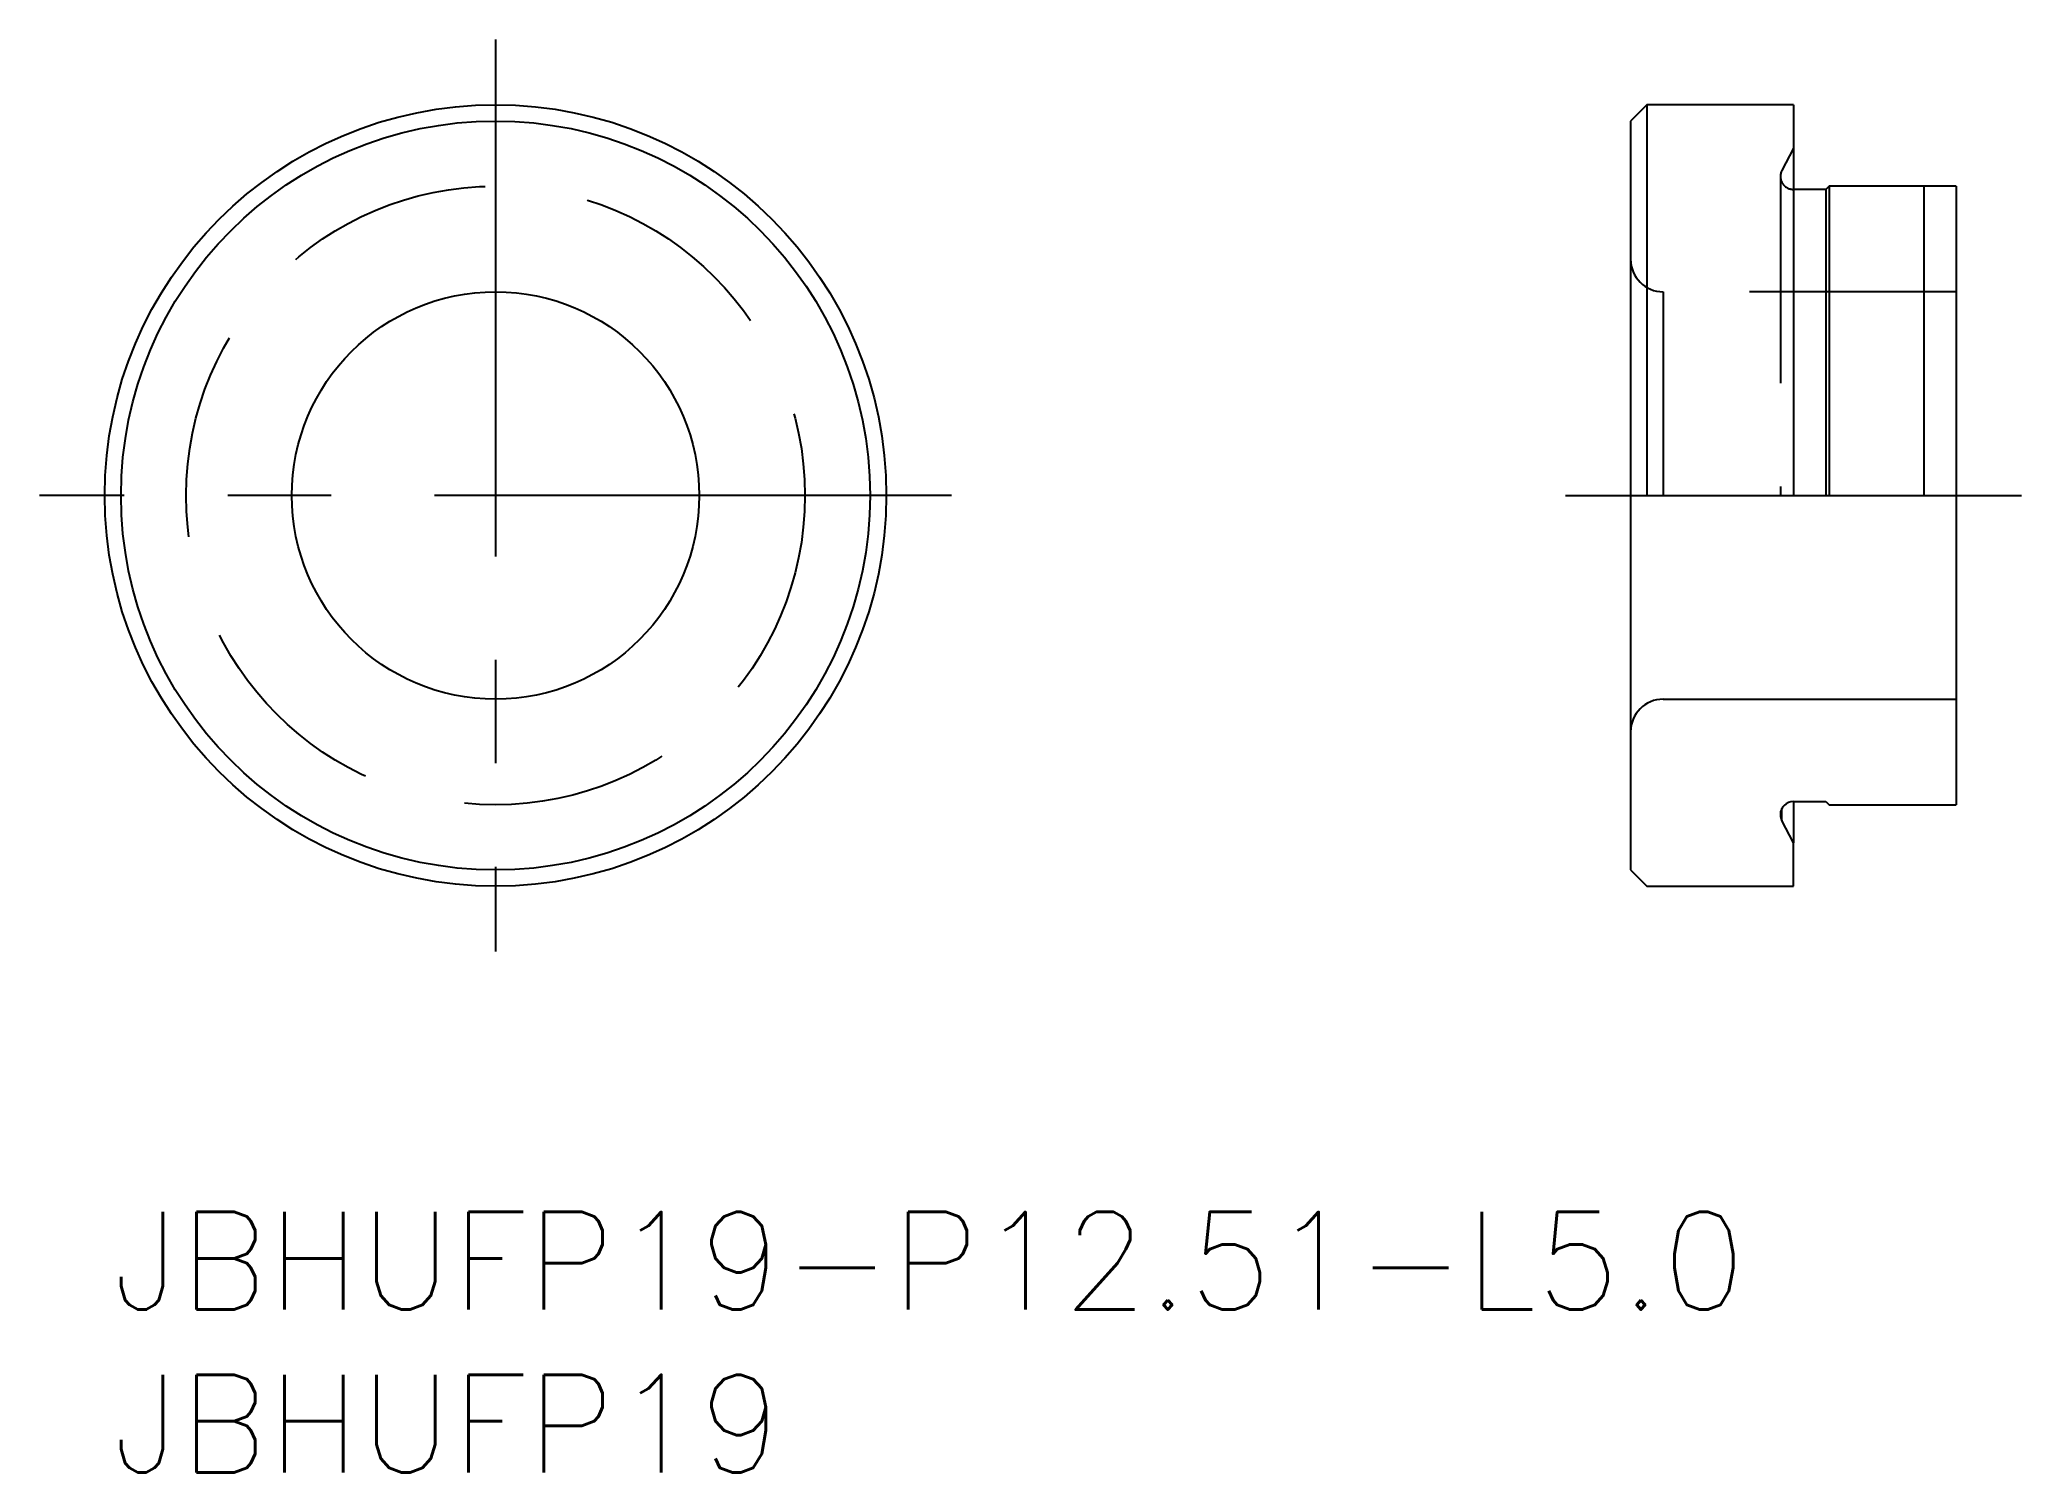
# Model space of a CAD drawing. Extents: x -2.2 to 58.6, y -8 to 36.
import ezdxf

# ---------------------------------------------------------------- set-up
doc = ezdxf.new("R2010")
doc.units = 0
doc.header["$LTSCALE"] = 0.5
doc.linetypes.add('CENTER', pattern=[50.8, 31.75, -6.35, 6.35, -6.35])
doc.linetypes.add('DASHED', pattern=[19.05, 12.7, -6.35])
for name, color, linetype in [('AM_0', 7, 'CONTINUOUS'), ('MSM_CENTER', 1, 'CENTER'), ('MSM_CONTINUOUS', 7, 'CONTINUOUS'), ('MSM_DASHED', 4, 'DASHED'), ('MSM_NARROW', 5, 'CONTINUOUS'), ('MSM_PART_NUMBER', 7, 'CONTINUOUS')]:
    doc.layers.add(name, color=color, linetype=linetype)
doc.styles.get("Standard").update_dxf_attribs({"font": 'txt.shx', "height": 1.8, "bigfont": 'bigfont.shx'})

# ---------------------------------------------------------------- blocks, each defined once
blk = doc.blocks.new('*U16')
at = {"layer": 'MSM_PART_NUMBER'}
blk.add_text('JBHUFP19-P12.51-L5.0', height=3, dxfattribs=at).set_placement((0, -3))
blk = doc.blocks.new('*U17')
at = {"layer": 'MSM_PART_NUMBER'}
blk.add_text('JBHUFP19', height=3, dxfattribs=at).set_placement((0, -8))

msp = doc.modelspace()

# ---------------------------------------------------------------- linework, layer by layer
at = {"layer": 'AM_0'}
for p, q in [((47.111, 34), (46.611, 33.5)), ((46.611, 33.5), (46.611, 10.5)), ((51.611, 34), (47.111, 34)), ((47.111, 34), (47.111, 22)), ((51.611, 34), (51.611, 22)), ((52.611, 31.4), (51.611, 31.4)), ((52.711, 31.5), (52.611, 31.4)), ((52.611, 31.4), (52.611, 22)), ((56.611, 31.5), (52.711, 31.5)), ((52.711, 31.5), (52.711, 22)), ((56.611, 31.5), (56.611, 12.5)), ((47.611, 15.745), (56.611, 15.745)), ((51.611, 12.6), (52.611, 12.6)), ((51.611, 12.6), (51.611, 11.334)), ((52.611, 12.6), (52.711, 12.5)), ((52.711, 12.5), (56.611, 12.5)), ((51.611, 11.334), (51.256, 12.015)), ((51.611, 10), (51.611, 11.334)), ((46.611, 10.5), (47.111, 10)), ((47.111, 10), (51.611, 10))]:
    msp.add_line(p, q, dxfattribs=at)
for centre, radius, start, end in [((47.611, 14.745), 1, 90, 180), ((51.611, 12.2), 0.4, 90, 180), ((51.611, 12.2), 0.4, 180, 207.5)]:
    msp.add_arc(centre, radius, start, end, dxfattribs=at)
at = {"layer": 'MSM_CENTER'}
for p, q in [((11.755, 36), (11.755, 8)), ((25.755, 22), (-2.245, 22)), ((44.611, 22), (58.611, 22))]:
    msp.add_line(p, q, dxfattribs=at)
at = {"layer": 'MSM_CONTINUOUS'}
for radius in [12, 11.5, 6.255]:
    msp.add_circle((11.755, 22), radius, dxfattribs=at)
at = {"layer": 'MSM_DASHED'}
for p, q in [((51.611, 32.666), (51.256, 31.985)), ((51.211, 31.8), (51.211, 22)), ((56.611, 28.255), (47.611, 28.255)), ((47.611, 28.255), (47.611, 22))]:
    msp.add_line(p, q, dxfattribs=at)
msp.add_circle((11.755, 22), 9.5, dxfattribs=at)
for centre, radius, start in [((51.611, 31.8), 0.4, 152.5), ((47.611, 29.255), 1, 180)]:
    msp.add_arc(centre, radius, start, 270, dxfattribs=at)
at = {"layer": 'MSM_NARROW'}
for p, q in [((55.611, 31.5), (55.611, 22)), ((51.256, 12.015), (51.256, 12.385))]:
    msp.add_line(p, q, dxfattribs=at)

# ---------------------------------------------------------------- block references
at = {"layer": 'MSM_CONTINUOUS'}
for name in ['*U16', '*U17']:
    msp.add_blockref(name, (0, 0), dxfattribs=at)

doc.saveas('drawing.dxf')
